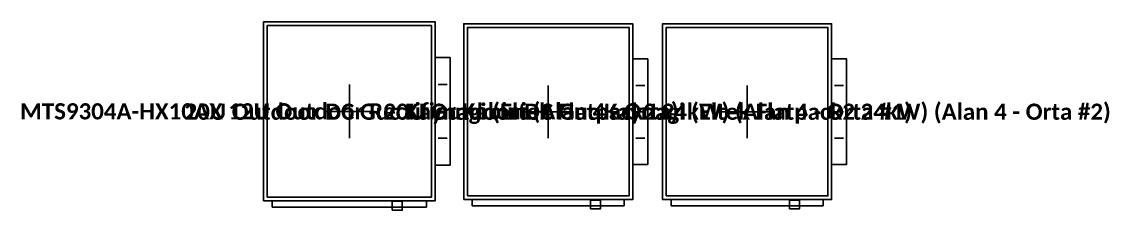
# Model space of a CAD drawing. Header units: metres. Extents: x -25 to 25, y -60.4 to 24.9.
# Drawn here: x -0.318 to 4.057, y -60.282 to -59.525 of the extents above; entities that cross this region are included whole.
import ezdxf
from ezdxf.enums import TextEntityAlignment as Align

# ---------------------------------------------------------------- set-up
doc = ezdxf.new("R2010")
doc.units = ezdxf.units.M
doc.layers.add('EKP_RECTIFIER_ELTEK_20U', color=3, linetype='CONTINUOUS')
doc.layers.add('EKP_RECTIFIER_MTS9304A', color=94, linetype='CONTINUOUS')
doc.styles.get("Standard").update_dxf_attribs({"font": 'calibrib.ttf'})

msp = doc.modelspace()

# ---------------------------------------------------------------- linework, layer by layer
at = {"layer": 'EKP_RECTIFIER_ELTEK_20U'}
for p, q in [((1.8, -59.9926), (1.8, -59.7805)), ((2.152, -59.7805), (2.188, -59.7805)), ((2.6, -59.9926), (2.6, -59.7805)), ((2.952, -59.7805), (2.988, -59.7805)), ((1.698, -59.8865), (1.902, -59.8865)), ((2.152, -59.8865), (2.188, -59.8865)), ((2.498, -59.8865), (2.702, -59.8865)), ((2.952, -59.8865), (2.988, -59.8865)), ((2.152, -59.9926), (2.188, -59.9926)), ((2.952, -59.9926), (2.988, -59.9926)), ((1.494, -60.24), (1.494, -60.265)), ((1.494, -60.265), (2.106, -60.265)), ((2.106, -60.24), (2.106, -60.265)), ((2.294, -60.24), (2.294, -60.265)), ((2.294, -60.265), (2.906, -60.265)), ((2.906, -60.24), (2.906, -60.265))]:
    msp.add_line(p, q, dxfattribs=at)
for points in [[(1.46, -60.24), (1.46, -59.533), (2.14, -59.533), (2.14, -60.24)], [(2.26, -60.24), (2.26, -59.533), (2.94, -59.533), (2.94, -60.24)], [(1.475, -60.225), (1.475, -59.548), (2.125, -59.548), (2.125, -60.225)], [(2.275, -60.225), (2.275, -59.548), (2.925, -59.548), (2.925, -60.225)], [(2.14, -60.0986), (2.14, -59.6744), (2.2, -59.6744), (2.2, -60.0986)], [(2.94, -60.0986), (2.94, -59.6744), (3, -59.6744), (3, -60.0986)], [(1.97, -60.2775), (1.97, -60.2415), (2.01, -60.2415), (2.01, -60.2775)], [(2.77, -60.2775), (2.77, -60.2415), (2.81, -60.2415), (2.81, -60.2775)]]:
    msp.add_lwpolyline(points, close=True, dxfattribs=at)
at = {"layer": 'EKP_RECTIFIER_MTS9304A'}
for p, q in [((1, -59.993), (1, -59.777)), ((1.357, -59.777), (1.393, -59.777)), ((0.8965, -59.885), (1.1035, -59.885)), ((1.357, -59.885), (1.393, -59.885)), ((1.357, -59.993), (1.393, -59.993)), ((0.6895, -60.245), (0.6895, -60.27)), ((0.6895, -60.27), (1.3105, -60.27)), ((1.3105, -60.245), (1.3105, -60.27))]:
    msp.add_line(p, q, dxfattribs=at)
for points in [[(0.655, -60.245), (0.655, -59.525), (1.345, -59.525), (1.345, -60.245)], [(0.67, -60.23), (0.67, -59.54), (1.33, -59.54), (1.33, -60.23)], [(1.345, -60.101), (1.345, -59.669), (1.405, -59.669), (1.405, -60.101)], [(1.1725, -60.2825), (1.1725, -60.2465), (1.2125, -60.2465), (1.2125, -60.2825)]]:
    msp.add_lwpolyline(points, close=True, dxfattribs=at)

# ---------------------------------------------------------------- texts
at = {"layer": 'EKP_RECTIFIER_ELTEK_20U'}
for s, p in [('20U Outdoor DC Guc Kaynagi (Eltek Flatpack2 24kW) (Alan 4 - Orta #1)', (1.8, -59.8865)), ('20U Outdoor DC Guc Kaynagi (Eltek Flatpack2 24kW) (Alan 4 - Orta #2)', (2.6, -59.8865))]:
    msp.add_text(s, height=0.065, dxfattribs=at).set_placement(p, align=Align.MIDDLE_CENTER)
at = {"layer": 'EKP_RECTIFIER_MTS9304A'}
msp.add_text('MTS9304A-HX10AX 12U Outdoor Rectifier Kabini (Alan 4 - Orta)', height=0.065, dxfattribs=at).set_placement((1, -59.885), align=Align.MIDDLE_CENTER)

doc.saveas('drawing.dxf')
